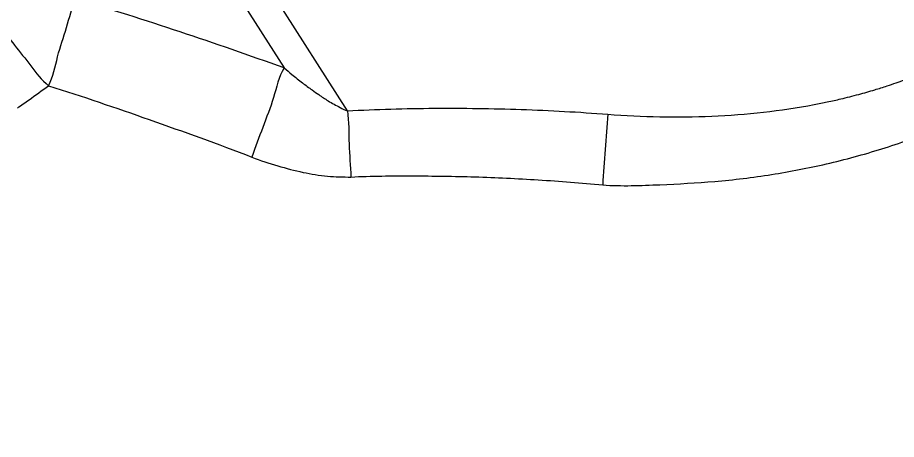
# Model space of a CAD drawing. Header units: millimetres. Extents: x 1145859089 to 1147511753, y -1047484727 to -1047247487.
# Drawn here: x 1146988601.8 to 1146988651.9, y -1047437860.2 to -1047437836.1 of the extents above; entities that cross this region are included whole.
import ezdxf
from ezdxf.xclip import XClip

# ---------------------------------------------------------------- set-up
doc = ezdxf.new("R2010")
doc.units = ezdxf.units.MM
doc.header["$LTSCALE"] = 100
doc.header["$MEASUREMENT"] = 0
doc.header["$XCLIPFRAME"] = 2
doc.layers.get('0').update_dxf_attribs({"linetype": 'CONTINUOUS'})
doc.layers.add('XREF', color=135, linetype='CONTINUOUS')
doc.layers.add('단지배치도$0$W240910', color=135, linetype='CONTINUOUS')

# ---------------------------------------------------------------- blocks, each defined once
blk = doc.blocks.new('단지배치도$0$zw$9902')
at = {"layer": '단지배치도$0$W240910', "linetype": 'ByBlock', "ltscale": 20}
for p, q in [((58881.346, -66472.099), (58868.729, -66452.267)), ((58867.658, -66453.818), (58877.73, -66469.649))]:
    blk.add_line(p, q, dxfattribs=at)
at = {"layer": '단지배치도$0$W240910'}
for radius in [11431.377, 11931.377]:
    blk.add_arc((57394.291, -57699.4), radius, 251.6277496, 321.4181311, dxfattribs=at)
at = {"layer": '단지배치도$0$W240910', "linetype": 'ByBlock', "ltscale": 20}
for centre, radius, start, end in [((58792.498, -66705.762), 251.025, 70.15148, 73.01825), ((59182.203, -66494.801), 286.887, 175.50022, 176.3086)]:
    blk.add_arc(centre, radius, start, end, dxfattribs=at)
for points, knots in [([(58896.2, -66472.294), (58897.188, -66472.373), (58899.167, -66472.464), (58902.136, -66472.439), (58905.079, -66472.216), (58907.272, -66471.888), (58908.733, -66471.593), (58909.583, -66471.401), (58910.485, -66471.173), (58911.367, -66470.921), (58912.076, -66470.699), (58912.64, -66470.509), (58913.202, -66470.309), (58913.851, -66470.064), (58914.621, -66469.75), (58915.533, -66469.346), (58916.496, -66468.878), (58917.408, -66468.389), (58918.097, -66467.991), (58918.606, -66467.681), (58919.048, -66467.401), (58919.538, -66467.078), (58920.294, -66466.555), (58921.66, -66465.533), (58923.108, -66464.269), (58924.418, -66462.951), (58925.272, -66462.017), (58926.03, -66461.124), (58926.7, -66460.279), (58927.265, -66459.522), (58927.767, -66458.812), (58928.245, -66458.107), (58928.763, -66457.301), (58929.285, -66456.442), (58929.762, -66455.611), (58930.259, -66454.701), (58930.822, -66453.609), (58931.48, -66452.225), (58932.162, -66450.667), (58932.594, -66449.572), (58932.813, -66449.001)], [0, 0, 0, 0, 2.972308, 5.940877, 8.901705, 11.818447, 12.587247, 13.373265, 14.43024, 15.37964, 16.122682, 16.660142, 17.166141, 17.909976, 18.741607, 19.660745, 20.901374, 21.95333, 22.765542, 23.288653, 23.73983, 24.333963, 25.050906, 26.498161, 29.448916, 30.806994, 32.071979, 33.243608, 34.321472, 35.305093, 36.07715, 36.929226, 37.861586, 38.950552, 39.945245, 40.733721, 42.061928, 43.630184, 45.330349, 47.162667, 47.162667, 47.162667, 47.162667]), ([(58895.911, -66476.331), (58896.997, -66476.415), (58899.135, -66476.324), (58902.352, -66476.17), (58905.526, -66475.775), (58908.715, -66475.165), (58911.826, -66474.321), (58914.887, -66473.218), (58917.832, -66471.859), (58920.633, -66470.247), (58923.256, -66468.407), (58925.705, -66466.343), (58928.006, -66464.04), (58929.968, -66461.722), (58931.639, -66459.452), (58933.04, -66457.306), (58934.334, -66455.094), (58935.495, -66452.802), (58936.283, -66451.268), (58936.592, -66450.451)], [0, 0, 0, 0, 3.268622, 6.397637, 9.667075, 12.850977, 16.13086, 19.328305, 22.601473, 25.847972, 29.009985, 32.200779, 35.444395, 38.763751, 41.302653, 43.894769, 46.449524, 48.984567, 51.607261, 51.607261, 51.607261, 51.607261]), ([(58859.397, -66462.061), (58859.427, -66462.373), (58859.545, -66463.029), (58859.859, -66464.013), (58860.311, -66465.05), (58860.884, -66466.131), (58861.57, -66467.247), (58862.363, -66468.399), (58863.303, -66469.511), (58863.893, -66470.356), (58864.299, -66470.664)], [0, 0, 0, 0, 0.941821, 1.990378, 3.090346, 4.331794, 5.659356, 7.019941, 8.518113, 10.0465, 10.0465, 10.0465, 10.0465]), ([(58864.299, -66470.664), (58864.562, -66470.149), (58864.77, -66468.986), (58865.344, -66467.353), (58865.627, -66466.226), (58865.814, -66465.682)], [0, 0, 0, 0, 1.732571, 3.479891, 5.206659, 5.206659, 5.206659, 5.206659]), ([(58877.73, -66469.649), (58877.427, -66470.165), (58877.178, -66471.371), (58876.504, -66473.039), (58876.104, -66474.177), (58875.897, -66474.74)], [0, 0, 0, 0, 1.794806, 3.611563, 5.410594, 5.410594, 5.410594, 5.410594]), ([(58877.73, -66469.649), (58877.889, -66469.759), (58878.216, -66470.072), (58878.758, -66470.483), (58879.269, -66470.87), (58879.758, -66471.212), (58880.282, -66471.563), (58880.836, -66471.851), (58881.199, -66472.063), (58881.346, -66472.099)], [0, 0, 0, 0, 0.578576, 1.353958, 2.038871, 2.500219, 3.145451, 3.927072, 4.383104, 4.383104, 4.383104, 4.383104]), ([(58862.528, -66471.941), (58862.743, -66471.779), (58863.337, -66471.359), (58863.931, -66470.936), (58864.299, -66470.664)], [0, 0, 0, 0, 0.808025, 2.184233, 2.184233, 2.184233, 2.184233]), ([(58864.299, -66470.664), (58866.224, -66471.271), (58870.099, -66472.607), (58873.956, -66473.993), (58875.897, -66474.74)], [0, 0, 0, 0, 6.055179, 12.29393, 12.29393, 12.29393, 12.29393]), ([(58881.346, -66472.099), (58882.998, -66472.017), (58886.304, -66471.916), (58891.259, -66471.991), (58894.557, -66472.167), (58896.2, -66472.294)], [0, 0, 0, 0, 4.960436, 9.919328, 14.864038, 14.864038, 14.864038, 14.864038]), ([(58881.346, -66472.099), (58881.432, -66472.727), (58881.414, -66473.996), (58881.513, -66475.254), (58881.55, -66475.882)], [0, 0, 0, 0, 1.900441, 3.788585, 3.788585, 3.788585, 3.788585]), ([(58875.897, -66474.74), (58876.375, -66474.945), (58877.349, -66475.249), (58878.786, -66475.632), (58880.185, -66475.864), (58881.104, -66475.882), (58881.55, -66475.882)], [0, 0, 0, 0, 1.562086, 3.050095, 4.462143, 5.801764, 5.801764, 5.801764, 5.801764]), ([(58881.55, -66475.882), (58882.717, -66475.82), (58885.075, -66475.809), (58888.638, -66475.849), (58892.259, -66476.027), (58894.688, -66476.211), (58895.911, -66476.331)], [0, 0, 0, 0, 3.505723, 7.068542, 10.69142, 14.377221, 14.377221, 14.377221, 14.377221])]:
    blk.add_open_spline(points, degree=3, knots=knots, dxfattribs=at)
blk = doc.blocks.new('단지배치도')
blk.add_blockref('단지배치도$0$zw$9902', (141034.193, 142437.157))

msp = doc.modelspace()

# ---------------------------------------------------------------- block references
at = {"layer": 'XREF'}
ref = msp.add_blockref('단지배치도', (1146788705.034274, -1047513806.462535), dxfattribs=at)
XClip(ref).set_block_clipping_path([(72982.4064819524, 34919.7593965298), (360382.4067475507, 255319.7593436697)])

doc.saveas('drawing.dxf')
